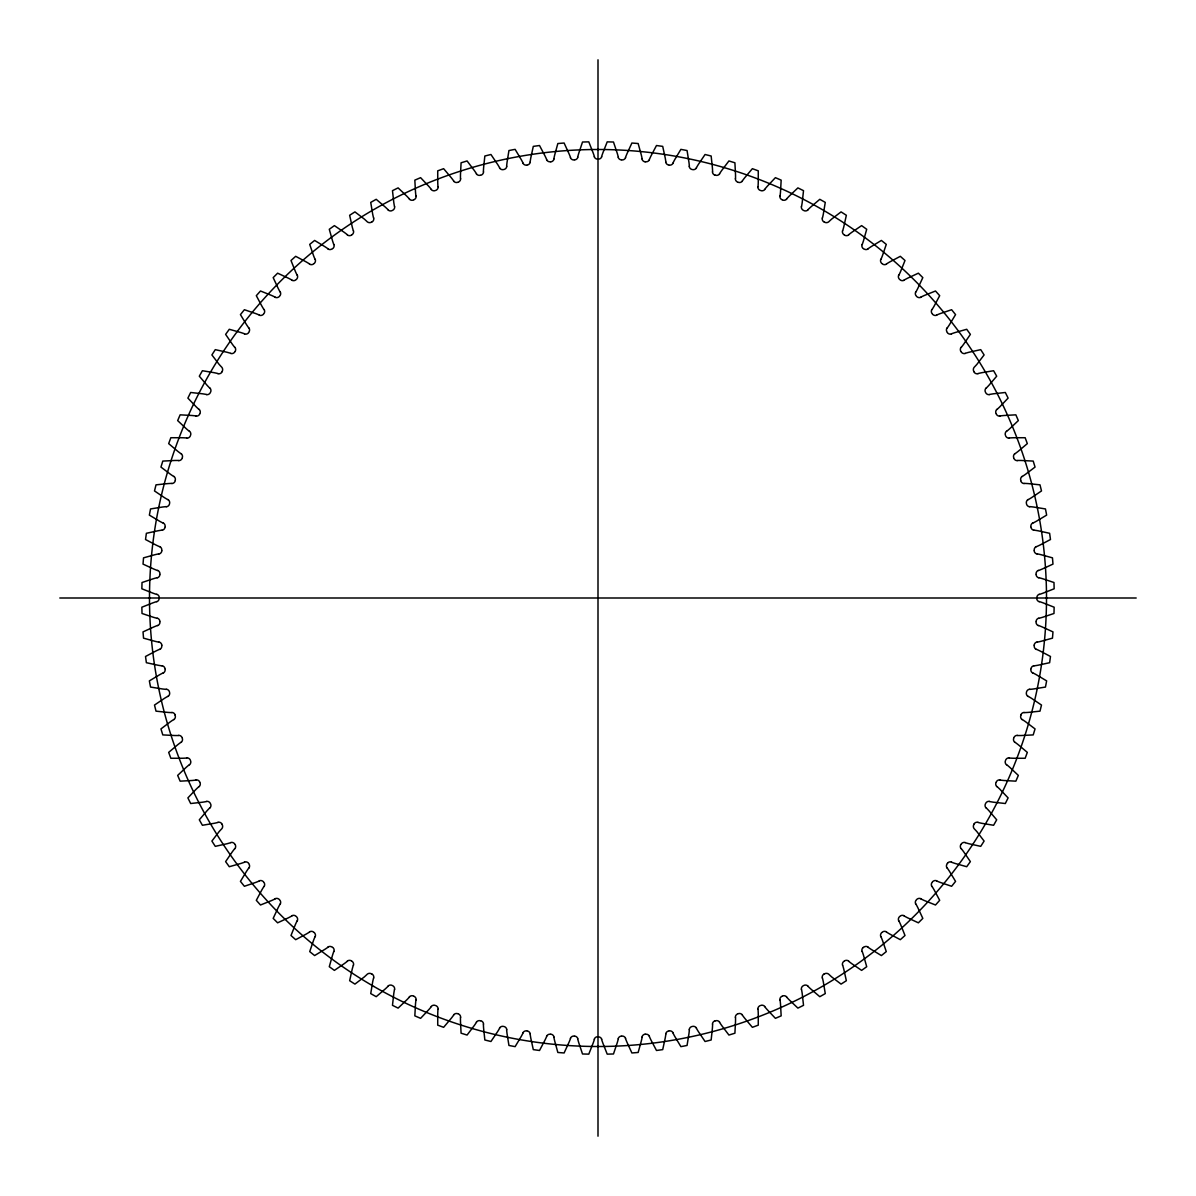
<?xml version="1.0" encoding="UTF-8"?>
<svg xmlns="http://www.w3.org/2000/svg" width="1196" height="1196" viewBox="0 0 1196 1196"><rect width="100%" height="100%" fill="white"/><g stroke="black" fill="none" stroke-linecap="round" stroke-linejoin="round"><path stroke-width="1.5" d="M161.729 550.623L161.774 550.265A3.708 3.708 0 0 0 159.786 546.587M1034.301 645.152L1034.241 645.586A3.708 3.708 0 0 0 1036.214 649.413M175.214 480.388L175.244 480.314A3.708 3.708 0 0 0 173.883 476.367M1020.921 715.118L1020.756 715.686A3.708 3.708 0 0 0 1022.117 719.633M222.052 371.627L222.127 371.508A3.708 3.708 0 0 0 221.873 367.336A138.766 138.766 0 0 1 219.152 364.421L211.901 354.943L213.023 353.164L215.28 349.651L226.941 352.237A138.766 138.766 0 0 1 230.768 353.313M974.172 823.984L973.873 824.493A3.708 3.708 0 0 0 974.127 828.664A138.766 138.766 0 0 1 976.848 831.579L984.099 841.057L982.977 842.836L980.72 846.349L969.059 843.763A138.766 138.766 0 0 1 965.232 842.687M248.693 332.368L248.828 332.189A3.708 3.708 0 0 0 249.022 328.018M947.531 863.333L947.172 863.811A3.708 3.708 0 0 0 946.978 867.982M863.333 947.531L863.811 947.172A3.708 3.708 0 0 1 867.982 946.978M332.368 248.693L332.189 248.828A3.708 3.708 0 0 1 328.018 249.022M823.984 974.172L824.493 973.873A3.708 3.708 0 0 1 828.664 974.127A138.766 138.766 0 0 0 831.579 976.848L841.057 984.099L842.836 982.977L846.349 980.72L843.763 969.059A138.766 138.766 0 0 0 842.687 965.232M371.627 222.052L371.508 222.127A3.708 3.708 0 0 1 367.336 221.873A138.766 138.766 0 0 0 364.421 219.152L354.943 211.901L353.164 213.023L349.651 215.28L352.237 226.941A138.766 138.766 0 0 0 353.313 230.768M715.118 1020.921L715.686 1020.756A3.708 3.708 0 0 1 719.633 1022.117M480.388 175.214L480.314 175.244A3.708 3.708 0 0 1 476.367 173.883M645.152 1034.301L645.735 1034.226A3.708 3.708 0 0 1 649.413 1036.214M550.623 161.729L550.414 161.759A3.708 3.708 0 0 1 546.587 159.786M598.224 159.173L598.299 159.158A3.708 3.708 0 0 0 601.738 156.796M597.925 159.173L597.701 159.158A3.708 3.708 0 0 1 594.263 156.796M59.8 598L1136.2 598M550.474 1034.256L550.414 1034.241A3.708 3.708 0 0 0 546.587 1036.214M645.152 161.699L645.735 161.774A3.708 3.708 0 0 0 649.413 159.786M480.523 1020.816L480.314 1020.756A3.708 3.708 0 0 0 476.367 1022.117M715.253 175.124L715.686 175.244A3.708 3.708 0 0 0 719.633 173.883M824.373 222.052L824.493 222.127A3.708 3.708 0 0 0 828.664 221.873A138.766 138.766 0 0 1 831.579 219.152L841.057 211.901L842.836 213.023L846.349 215.28L843.763 226.941A138.766 138.766 0 0 1 842.687 230.768M371.762 974.022L371.508 973.873A3.708 3.708 0 0 0 367.336 974.127A138.766 138.766 0 0 1 364.421 976.848L354.943 984.099L353.164 982.977L349.651 980.72L352.237 969.059A138.766 138.766 0 0 1 353.313 965.232M863.572 248.648L863.811 248.828A3.708 3.708 0 0 0 867.982 249.022M332.428 947.352L332.189 947.172A3.708 3.708 0 0 0 328.018 946.978M947.352 332.428L947.172 332.189A3.708 3.708 0 0 1 946.978 328.018M248.648 863.572L248.828 863.811A3.708 3.708 0 0 1 249.022 867.982M973.948 371.627L973.873 371.508A3.708 3.708 0 0 1 974.127 367.336A138.766 138.766 0 0 0 976.848 364.421L984.099 354.943L982.977 353.164L980.72 349.651L969.059 352.237A138.766 138.766 0 0 0 965.232 353.313M221.978 824.238L222.127 824.493A3.708 3.708 0 0 1 221.873 828.664A138.766 138.766 0 0 0 219.152 831.579L211.901 841.057L213.023 842.836L215.28 846.349L226.941 843.763A138.766 138.766 0 0 0 230.768 842.687M175.079 715.118L175.244 715.686A3.708 3.708 0 0 1 173.883 719.633M1020.816 480.523L1020.756 480.314A3.708 3.708 0 0 1 1022.117 476.367M161.699 645.152L161.774 645.735A3.708 3.708 0 0 1 159.786 649.413M1034.256 550.474L1034.241 550.414A3.708 3.708 0 0 1 1036.214 546.587M598 59.8L598 1136.2M1006.479 764.782A3.708 3.708 0 0 1 1005.432 760.656M1006.613 764.633A138.766 138.766 0 0 1 1009.648 767.204L1018.334 775.397L1017.512 777.325L1015.853 781.167L1003.937 780.495A138.766 138.766 0 0 1 999.976 780.061M1005.657 760.103A3.708 3.708 0 0 1 1009.245 757.83M1009.245 758.025A138.766 138.766 0 0 0 1013.221 758.249L1025.151 758.279L1025.884 756.306L1027.319 752.374L1018.2 744.674A138.766 138.766 0 0 0 1015.03 742.268M1014.911 742.417A3.708 3.708 0 0 1 1013.655 738.366M1013.834 737.797A3.708 3.708 0 0 1 1017.303 735.331M1017.303 735.525A138.766 138.766 0 0 0 1021.279 735.525L1033.209 734.912L1033.822 732.909L1035.048 728.917L1025.525 721.711A138.766 138.766 0 0 0 1022.236 719.484M1020.801 715.073A3.708 3.708 0 0 1 1024.12 712.427M1024.135 712.622A138.766 138.766 0 0 0 1028.112 712.412L1039.982 711.157L1040.49 709.123L1041.492 705.057L1031.595 698.374A138.766 138.766 0 0 0 1028.186 696.326M1028.082 696.491A3.708 3.708 0 0 1 1026.392 692.604M1026.512 692.021A3.708 3.708 0 0 1 1029.696 689.195M1029.711 689.389A138.766 138.766 0 0 0 1033.673 688.956L1045.454 687.057L1045.857 685.009L1046.635 680.883L1036.394 674.753A138.766 138.766 0 0 0 1032.881 672.9M1032.791 673.064A3.708 3.708 0 0 1 1030.877 669.267M1030.982 668.684A3.708 3.708 0 0 1 1034.002 665.694M1034.032 665.873A138.766 138.766 0 0 0 1037.949 665.245L1049.625 662.704L1049.909 660.626L1050.477 656.484L1039.907 650.908A138.766 138.766 0 0 0 1036.289 649.249M1034.166 645.137A3.708 3.708 0 0 1 1037.022 641.983M1037.067 642.177A138.766 138.766 0 0 0 1040.954 641.325L1052.465 638.156L1052.644 636.063L1052.973 631.892L1042.12 626.913A138.766 138.766 0 0 0 1038.427 625.448M1038.352 625.613A3.708 3.708 0 0 1 1036.05 622.055M1036.08 621.457A3.708 3.708 0 0 1 1038.756 618.153M1038.816 618.332A138.766 138.766 0 0 0 1042.643 617.271L1053.975 613.488L1054.035 611.395L1054.139 607.209L1043.032 602.829A138.766 138.766 0 0 0 1039.264 601.558M1039.204 601.738A3.708 3.708 0 0 1 1036.708 598.299L1036.842 597.701A3.708 3.708 0 0 1 1039.204 594.263M1039.264 594.442A138.766 138.766 0 0 0 1043.032 593.171L1054.139 588.791L1054.095 586.698L1053.975 582.512L1042.643 578.729A138.766 138.766 0 0 0 1038.816 577.668M1038.756 577.847A3.708 3.708 0 0 1 1036.08 574.543M1036.05 573.945A3.708 3.708 0 0 1 1038.352 570.387M1038.427 570.552A138.766 138.766 0 0 0 1042.12 569.087L1052.973 564.108L1052.809 562.015L1052.465 557.844L1040.954 554.675A138.766 138.766 0 0 0 1037.067 553.823M1037.022 554.017A3.708 3.708 0 0 1 1034.166 550.863M1036.289 546.751A138.766 138.766 0 0 0 1039.907 545.092L1050.477 539.516L1050.193 537.452L1049.625 533.296L1037.949 530.755A138.766 138.766 0 0 0 1034.032 530.127M1034.002 530.306A3.708 3.708 0 0 1 1030.982 527.316M1030.877 526.733A3.708 3.708 0 0 1 1032.791 522.936M1032.881 523.101A138.766 138.766 0 0 0 1036.394 521.247L1046.635 515.117L1046.261 513.054L1045.454 508.943L1033.673 507.044A138.766 138.766 0 0 0 1029.711 506.611M1029.696 506.805A3.708 3.708 0 0 1 1026.512 503.979M1026.392 503.396A3.708 3.708 0 0 1 1028.082 499.509M1028.186 499.674A138.766 138.766 0 0 0 1031.595 497.626L1041.492 490.943L1040.998 488.91L1039.982 484.843L1028.112 483.588A138.766 138.766 0 0 0 1024.135 483.378M1024.12 483.573A3.708 3.708 0 0 1 1020.801 480.927M1022.236 476.516A138.766 138.766 0 0 0 1025.525 474.289L1035.048 467.083L1034.435 465.08L1033.209 461.088L1021.279 460.475A138.766 138.766 0 0 0 1017.303 460.475M1017.303 460.669A3.708 3.708 0 0 1 1013.834 458.203M1013.655 457.634A3.708 3.708 0 0 1 1014.911 453.583M1015.03 453.733A138.766 138.766 0 0 0 1018.2 451.326L1027.319 443.626L1026.602 441.653L1025.151 437.721L1013.221 437.751A138.766 138.766 0 0 0 1009.245 437.975M1009.245 438.17A3.708 3.708 0 0 1 1005.657 435.897M1005.432 435.344A3.708 3.708 0 0 1 1006.479 431.218M1006.613 431.367A138.766 138.766 0 0 0 1009.648 428.796L1018.334 420.603L1017.512 418.675L1015.853 414.833L1003.937 415.505A138.766 138.766 0 0 0 999.976 415.939M999.991 416.133A3.708 3.708 0 0 1 996.283 414.055M996.029 413.517A3.708 3.708 0 0 1 996.851 409.346M996.986 409.495A138.766 138.766 0 0 0 999.886 406.76L1008.108 398.104L1007.196 396.235L1005.328 392.482L993.457 393.798A138.766 138.766 0 0 0 989.526 394.456M989.555 394.635A3.708 3.708 0 0 1 985.743 392.766M985.459 392.243A3.708 3.708 0 0 1 986.057 388.042M986.192 388.162A138.766 138.766 0 0 0 988.943 385.276L996.687 376.202L995.67 374.378L993.592 370.73L981.826 372.689A138.766 138.766 0 0 0 977.939 373.556M977.969 373.735A3.708 3.708 0 0 1 974.067 372.076M965.277 353.493A3.708 3.708 0 0 1 961.285 352.043M960.941 351.564A3.708 3.708 0 0 1 961.076 347.303M961.24 347.423A138.766 138.766 0 0 0 963.647 344.254L970.375 334.387L969.164 332.682L966.712 329.289L955.215 332.518A138.766 138.766 0 0 0 951.433 333.789M951.493 333.968A3.708 3.708 0 0 1 947.426 332.742M947.142 328.123A138.766 138.766 0 0 0 949.37 324.834L955.559 314.623L954.244 312.978L951.612 309.719L940.31 313.561A138.766 138.766 0 0 0 936.618 315.041M936.692 315.221A3.708 3.708 0 0 1 932.566 314.219M932.177 313.756A3.708 3.708 0 0 1 931.848 309.525M932.013 309.615A138.766 138.766 0 0 0 934.076 306.206L939.682 295.681L938.292 294.111L935.496 291.002L924.418 295.442A138.766 138.766 0 0 0 920.8 297.131M920.875 297.296A3.708 3.708 0 0 1 916.704 296.518M916.3 296.085A3.708 3.708 0 0 1 915.747 291.869M915.912 291.959A138.766 138.766 0 0 0 917.781 288.445L922.819 277.622L921.339 276.141L918.379 273.181L907.555 278.22A138.766 138.766 0 0 0 904.041 280.088M904.131 280.253A3.708 3.708 0 0 1 899.915 279.7M899.482 279.296A3.708 3.708 0 0 1 898.704 275.125M898.869 275.2A138.766 138.766 0 0 0 900.558 271.582L904.998 260.504L903.443 259.098L900.319 256.318L889.794 261.924A138.766 138.766 0 0 0 886.385 263.987M886.475 264.152A3.708 3.708 0 0 1 882.244 263.823M881.781 263.434A3.708 3.708 0 0 1 880.779 259.308M880.959 259.382A138.766 138.766 0 0 0 882.439 255.69L886.281 244.388L884.651 243.057L881.377 240.441L871.166 246.63A138.766 138.766 0 0 0 867.877 248.858M863.258 248.574A3.708 3.708 0 0 1 862.032 244.507M862.211 244.567A138.766 138.766 0 0 0 863.482 240.785L866.711 229.288L865.007 228.062L861.613 225.625L851.746 232.353A138.766 138.766 0 0 0 848.577 234.76M848.697 234.924A3.708 3.708 0 0 1 844.436 235.059M843.957 234.715A3.708 3.708 0 0 1 842.507 230.723M823.924 221.933A3.708 3.708 0 0 1 822.265 218.031M822.444 218.061A138.766 138.766 0 0 0 823.311 214.174L825.27 202.408L823.446 201.362L819.798 199.313L810.724 207.058A138.766 138.766 0 0 0 807.838 209.808M807.958 209.943A3.708 3.708 0 0 1 803.757 210.541M803.234 210.257A3.708 3.708 0 0 1 801.365 206.445M801.544 206.474A138.766 138.766 0 0 0 802.202 202.543L803.518 190.672L801.649 189.745L797.896 187.892L789.24 196.114A138.766 138.766 0 0 0 786.505 199.014M786.654 199.149A3.708 3.708 0 0 1 782.483 199.971M781.945 199.717A3.708 3.708 0 0 1 779.867 196.009M780.061 196.024A138.766 138.766 0 0 0 780.495 192.063L781.167 180.148L779.239 179.31L775.397 177.666L767.204 186.352A138.766 138.766 0 0 0 764.633 189.387M764.782 189.521A3.708 3.708 0 0 1 760.656 190.568M760.103 190.343A3.708 3.708 0 0 1 757.83 186.755M758.025 186.755A138.766 138.766 0 0 0 758.249 182.779L758.279 170.849L756.306 170.116L752.374 168.681L744.674 177.8A138.766 138.766 0 0 0 742.268 180.97M742.417 181.089A3.708 3.708 0 0 1 738.366 182.345M737.797 182.166A3.708 3.708 0 0 1 735.331 178.697M735.525 178.697A138.766 138.766 0 0 0 735.525 174.721L734.912 162.791L732.909 162.178L728.917 160.952L721.711 170.475A138.766 138.766 0 0 0 719.484 173.764M715.073 175.199A3.708 3.708 0 0 1 712.427 171.88M712.622 171.865A138.766 138.766 0 0 0 712.412 167.889L711.157 156.018L709.123 155.51L705.057 154.508L698.374 164.405A138.766 138.766 0 0 0 696.326 167.814M696.491 167.918A3.708 3.708 0 0 1 692.604 169.608M692.021 169.488A3.708 3.708 0 0 1 689.195 166.304M689.389 166.289A138.766 138.766 0 0 0 688.956 162.327L687.057 150.547L685.009 150.143L680.883 149.365L674.753 159.606A138.766 138.766 0 0 0 672.9 163.119M673.064 163.209A3.708 3.708 0 0 1 669.267 165.123M668.684 165.018A3.708 3.708 0 0 1 665.694 161.998M665.873 161.968A138.766 138.766 0 0 0 665.245 158.051L662.704 146.375L660.626 146.091L656.484 145.523L650.908 156.093A138.766 138.766 0 0 0 649.249 159.711M645.137 161.834A3.708 3.708 0 0 1 641.983 158.978M642.177 158.933A138.766 138.766 0 0 0 641.325 155.046L638.156 143.535L636.063 143.356L631.892 143.027L626.913 153.88A138.766 138.766 0 0 0 625.448 157.573M625.613 157.648A3.708 3.708 0 0 1 622.055 159.95M621.457 159.92A3.708 3.708 0 0 1 618.153 157.244M618.332 157.184A138.766 138.766 0 0 0 617.271 153.357L613.488 142.025L611.395 141.965L607.209 141.861L602.829 152.968A138.766 138.766 0 0 0 601.558 156.736M594.442 156.736A138.766 138.766 0 0 0 593.171 152.968L588.791 141.861L586.698 141.905L582.512 142.025L578.729 153.357A138.766 138.766 0 0 0 577.668 157.184M577.847 157.244A3.708 3.708 0 0 1 574.543 159.92M573.945 159.95A3.708 3.708 0 0 1 570.387 157.648M570.552 157.573A138.766 138.766 0 0 0 569.087 153.88L564.108 143.027L562.015 143.191L557.844 143.535L554.675 155.046A138.766 138.766 0 0 0 553.823 158.933M554.017 158.978A3.708 3.708 0 0 1 550.863 161.834M546.751 159.711A138.766 138.766 0 0 0 545.092 156.093L539.516 145.523L537.452 145.807L533.296 146.375L530.755 158.051A138.766 138.766 0 0 0 530.127 161.968M530.306 161.998A3.708 3.708 0 0 1 527.316 165.018M526.733 165.123A3.708 3.708 0 0 1 522.936 163.209M523.101 163.119A138.766 138.766 0 0 0 521.247 159.606L515.117 149.365L513.054 149.739L508.943 150.547L507.044 162.327A138.766 138.766 0 0 0 506.611 166.289M506.805 166.304A3.708 3.708 0 0 1 503.979 169.488M503.396 169.608A3.708 3.708 0 0 1 499.509 167.918M499.674 167.814A138.766 138.766 0 0 0 497.626 164.405L490.943 154.508L488.91 155.002L484.843 156.018L483.588 167.889A138.766 138.766 0 0 0 483.378 171.865M483.573 171.88A3.708 3.708 0 0 1 480.927 175.199M476.516 173.764A138.766 138.766 0 0 0 474.289 170.475L467.083 160.952L465.08 161.565L461.088 162.791L460.475 174.721A138.766 138.766 0 0 0 460.475 178.697M460.669 178.697A3.708 3.708 0 0 1 458.203 182.166M457.634 182.345A3.708 3.708 0 0 1 453.583 181.089M453.733 180.97A138.766 138.766 0 0 0 451.326 177.8L443.626 168.681L441.653 169.398L437.721 170.849L437.751 182.779A138.766 138.766 0 0 0 437.975 186.755M438.17 186.755A3.708 3.708 0 0 1 435.897 190.343M435.344 190.568A3.708 3.708 0 0 1 431.218 189.521M431.367 189.387A138.766 138.766 0 0 0 428.796 186.352L420.603 177.666L418.675 178.488L414.833 180.148L415.505 192.063A138.766 138.766 0 0 0 415.939 196.024M416.133 196.009A3.708 3.708 0 0 1 414.055 199.717M413.517 199.971A3.708 3.708 0 0 1 409.346 199.149M409.495 199.014A138.766 138.766 0 0 0 406.76 196.114L398.104 187.892L396.235 188.804L392.482 190.672L393.798 202.543A138.766 138.766 0 0 0 394.456 206.474M394.635 206.445A3.708 3.708 0 0 1 392.766 210.257M392.243 210.541A3.708 3.708 0 0 1 388.042 209.943M388.162 209.808A138.766 138.766 0 0 0 385.276 207.058L376.202 199.313L374.378 200.33L370.73 202.408L372.689 214.174A138.766 138.766 0 0 0 373.556 218.061M373.735 218.031A3.708 3.708 0 0 1 372.076 221.933M353.493 230.723A3.708 3.708 0 0 1 352.043 234.715M351.564 235.059A3.708 3.708 0 0 1 347.303 234.924M347.423 234.76A138.766 138.766 0 0 0 344.254 232.353L334.387 225.625L332.682 226.836L329.289 229.288L332.518 240.785A138.766 138.766 0 0 0 333.789 244.567M333.968 244.507A3.708 3.708 0 0 1 332.742 248.574M328.123 248.858A138.766 138.766 0 0 0 324.834 246.63L314.623 240.441L312.978 241.756L309.719 244.388L313.561 255.69A138.766 138.766 0 0 0 315.041 259.382M315.221 259.308A3.708 3.708 0 0 1 314.219 263.434M313.756 263.823A3.708 3.708 0 0 1 309.525 264.152M309.615 263.987A138.766 138.766 0 0 0 306.206 261.924L295.681 256.318L294.111 257.708L291.002 260.504L295.442 271.582A138.766 138.766 0 0 0 297.131 275.2M297.296 275.125A3.708 3.708 0 0 1 296.518 279.296M296.085 279.7A3.708 3.708 0 0 1 291.869 280.253M291.959 280.088A138.766 138.766 0 0 0 288.445 278.22L277.622 273.181L276.141 274.661L273.181 277.622L278.22 288.445A138.766 138.766 0 0 0 280.088 291.959M280.253 291.869A3.708 3.708 0 0 1 279.7 296.085M279.296 296.518A3.708 3.708 0 0 1 275.125 297.296M275.2 297.131A138.766 138.766 0 0 0 271.582 295.442L260.504 291.002L259.098 292.557L256.318 295.681L261.924 306.206A138.766 138.766 0 0 0 263.987 309.615M264.152 309.525A3.708 3.708 0 0 1 263.823 313.756M263.434 314.219A3.708 3.708 0 0 1 259.308 315.221M259.382 315.041A138.766 138.766 0 0 0 255.69 313.561L244.388 309.719L243.057 311.349L240.441 314.623L246.63 324.834A138.766 138.766 0 0 0 248.858 328.123M248.574 332.742A3.708 3.708 0 0 1 244.507 333.968M244.567 333.789A138.766 138.766 0 0 0 240.785 332.518L229.288 329.289L228.062 330.993L225.625 334.387L232.353 344.254A138.766 138.766 0 0 0 234.76 347.423M234.924 347.303A3.708 3.708 0 0 1 235.059 351.564M234.715 352.043A3.708 3.708 0 0 1 230.723 353.493M221.933 372.076A3.708 3.708 0 0 1 218.031 373.735M218.061 373.556A138.766 138.766 0 0 0 214.174 372.689L202.408 370.73L201.362 372.554L199.313 376.202L207.058 385.276A138.766 138.766 0 0 0 209.808 388.162M209.943 388.042A3.708 3.708 0 0 1 210.541 392.243M210.257 392.766A3.708 3.708 0 0 1 206.445 394.635M206.474 394.456A138.766 138.766 0 0 0 202.543 393.798L190.672 392.482L189.745 394.351L187.892 398.104L196.114 406.76A138.766 138.766 0 0 0 199.014 409.495M199.149 409.346A3.708 3.708 0 0 1 199.971 413.517M199.717 414.055A3.708 3.708 0 0 1 196.009 416.133M196.024 415.939A138.766 138.766 0 0 0 192.063 415.505L180.148 414.833L179.31 416.761L177.666 420.603L186.352 428.796A138.766 138.766 0 0 0 189.387 431.367M189.521 431.218A3.708 3.708 0 0 1 190.568 435.344M190.343 435.897A3.708 3.708 0 0 1 186.755 438.17M186.755 437.975A138.766 138.766 0 0 0 182.779 437.751L170.849 437.721L170.116 439.694L168.681 443.626L177.8 451.326A138.766 138.766 0 0 0 180.97 453.733M181.089 453.583A3.708 3.708 0 0 1 182.345 457.634M182.166 458.203A3.708 3.708 0 0 1 178.697 460.669M178.697 460.475A138.766 138.766 0 0 0 174.721 460.475L162.791 461.088L162.178 463.091L160.952 467.083L170.475 474.289A138.766 138.766 0 0 0 173.764 476.516M175.199 480.927A3.708 3.708 0 0 1 171.88 483.573M171.865 483.378A138.766 138.766 0 0 0 167.889 483.588L156.018 484.843L155.51 486.877L154.508 490.943L164.405 497.626A138.766 138.766 0 0 0 167.814 499.674M167.918 499.509A3.708 3.708 0 0 1 169.608 503.396M169.488 503.979A3.708 3.708 0 0 1 166.304 506.805M166.289 506.611A138.766 138.766 0 0 0 162.327 507.044L150.547 508.943L150.143 510.991L149.365 515.117L159.606 521.247A138.766 138.766 0 0 0 163.119 523.101M163.209 522.936A3.708 3.708 0 0 1 165.123 526.733M165.018 527.316A3.708 3.708 0 0 1 161.998 530.306M161.968 530.127A138.766 138.766 0 0 0 158.051 530.755L146.375 533.296L146.091 535.374L145.523 539.516L156.093 545.092A138.766 138.766 0 0 0 159.711 546.751M161.834 550.863A3.708 3.708 0 0 1 158.978 554.017M158.933 553.823A138.766 138.766 0 0 0 155.046 554.675L143.535 557.844L143.356 559.937L143.027 564.108L153.88 569.087A138.766 138.766 0 0 0 157.573 570.552M157.648 570.387A3.708 3.708 0 0 1 159.95 573.945M159.92 574.543A3.708 3.708 0 0 1 157.244 577.847M157.184 577.668A138.766 138.766 0 0 0 153.357 578.729L142.025 582.512L141.965 584.605L141.861 588.791L152.968 593.171A138.766 138.766 0 0 0 156.736 594.442M156.796 594.263A3.708 3.708 0 0 1 159.292 597.701L159.158 598.299A3.708 3.708 0 0 1 156.796 601.738M156.736 601.558A138.766 138.766 0 0 0 152.968 602.829L141.861 607.209L141.905 609.302L142.025 613.488L153.357 617.271A138.766 138.766 0 0 0 157.184 618.332M157.244 618.153A3.708 3.708 0 0 1 159.92 621.457M159.95 622.055A3.708 3.708 0 0 1 157.648 625.613M157.573 625.448A138.766 138.766 0 0 0 153.88 626.913L143.027 631.892L143.191 633.985L143.535 638.156L155.046 641.325A138.766 138.766 0 0 0 158.933 642.177M158.978 641.983A3.708 3.708 0 0 1 161.834 645.137M159.711 649.249A138.766 138.766 0 0 0 156.093 650.908L145.523 656.484L145.807 658.548L146.375 662.704L158.051 665.245A138.766 138.766 0 0 0 161.968 665.873M161.998 665.694A3.708 3.708 0 0 1 165.018 668.684M165.123 669.267A3.708 3.708 0 0 1 163.209 673.064M163.119 672.9A138.766 138.766 0 0 0 159.606 674.753L149.365 680.883L149.739 682.946L150.547 687.057L162.327 688.956A138.766 138.766 0 0 0 166.289 689.389M166.304 689.195A3.708 3.708 0 0 1 169.488 692.021M169.608 692.604A3.708 3.708 0 0 1 167.918 696.491M167.814 696.326A138.766 138.766 0 0 0 164.405 698.374L154.508 705.057L155.002 707.09L156.018 711.157L167.889 712.412A138.766 138.766 0 0 0 171.865 712.622M171.88 712.427A3.708 3.708 0 0 1 175.199 715.073M173.764 719.484A138.766 138.766 0 0 0 170.475 721.711L160.952 728.917L161.565 730.92L162.791 734.912L174.721 735.525A138.766 138.766 0 0 0 178.697 735.525M178.697 735.331A3.708 3.708 0 0 1 182.166 737.797M182.345 738.366A3.708 3.708 0 0 1 181.089 742.417M180.97 742.268A138.766 138.766 0 0 0 177.8 744.674L168.681 752.374L169.398 754.347L170.849 758.279L182.779 758.249A138.766 138.766 0 0 0 186.755 758.025M186.755 757.83A3.708 3.708 0 0 1 190.343 760.103M190.568 760.656A3.708 3.708 0 0 1 189.521 764.782M189.387 764.633A138.766 138.766 0 0 0 186.352 767.204L177.666 775.397L178.488 777.325L180.148 781.167L192.063 780.495A138.766 138.766 0 0 0 196.024 780.061M196.009 779.867A3.708 3.708 0 0 1 199.717 781.945M199.971 782.483A3.708 3.708 0 0 1 199.149 786.654M199.014 786.505A138.766 138.766 0 0 0 196.114 789.24L187.892 797.896L188.804 799.765L190.672 803.518L202.543 802.202A138.766 138.766 0 0 0 206.474 801.544M206.445 801.365A3.708 3.708 0 0 1 210.257 803.234M210.541 803.757A3.708 3.708 0 0 1 209.943 807.958M209.808 807.838A138.766 138.766 0 0 0 207.058 810.724L199.313 819.798L200.33 821.622L202.408 825.27L214.174 823.311A138.766 138.766 0 0 0 218.061 822.444M218.031 822.265A3.708 3.708 0 0 1 221.933 823.924M230.723 842.507A3.708 3.708 0 0 1 234.715 843.957M235.059 844.436A3.708 3.708 0 0 1 234.924 848.697M234.76 848.577A138.766 138.766 0 0 0 232.353 851.746L225.625 861.613L226.836 863.318L229.288 866.711L240.785 863.482A138.766 138.766 0 0 0 244.567 862.211M244.507 862.032A3.708 3.708 0 0 1 248.574 863.258M248.858 867.877A138.766 138.766 0 0 0 246.63 871.166L240.441 881.377L241.756 883.022L244.388 886.281L255.69 882.439A138.766 138.766 0 0 0 259.382 880.959M259.308 880.779A3.708 3.708 0 0 1 263.434 881.781M263.823 882.244A3.708 3.708 0 0 1 264.152 886.475M263.987 886.385A138.766 138.766 0 0 0 261.924 889.794L256.318 900.319L257.708 901.889L260.504 904.998L271.582 900.558A138.766 138.766 0 0 0 275.2 898.869M275.125 898.704A3.708 3.708 0 0 1 279.296 899.482M279.7 899.915A3.708 3.708 0 0 1 280.253 904.131M280.088 904.041A138.766 138.766 0 0 0 278.22 907.555L273.181 918.379L274.661 919.859L277.622 922.819L288.445 917.781A138.766 138.766 0 0 0 291.959 915.912M291.869 915.747A3.708 3.708 0 0 1 296.085 916.3M296.518 916.704A3.708 3.708 0 0 1 297.296 920.875M297.131 920.8A138.766 138.766 0 0 0 295.442 924.418L291.002 935.496L292.557 936.902L295.681 939.682L306.206 934.076A138.766 138.766 0 0 0 309.615 932.013M309.525 931.848A3.708 3.708 0 0 1 313.756 932.177M314.219 932.566A3.708 3.708 0 0 1 315.221 936.692M315.041 936.618A138.766 138.766 0 0 0 313.561 940.31L309.719 951.612L311.349 952.943L314.623 955.559L324.834 949.37A138.766 138.766 0 0 0 328.123 947.142M332.742 947.426A3.708 3.708 0 0 1 333.968 951.493M333.789 951.433A138.766 138.766 0 0 0 332.518 955.215L329.289 966.712L330.993 967.938L334.387 970.375L344.254 963.647A138.766 138.766 0 0 0 347.423 961.24M347.303 961.076A3.708 3.708 0 0 1 351.564 960.941M352.043 961.285A3.708 3.708 0 0 1 353.493 965.277M372.076 974.067A3.708 3.708 0 0 1 373.735 977.969M373.556 977.939A138.766 138.766 0 0 0 372.689 981.826L370.73 993.592L372.554 994.638L376.202 996.687L385.276 988.943A138.766 138.766 0 0 0 388.162 986.192M388.042 986.057A3.708 3.708 0 0 1 392.243 985.459M392.766 985.743A3.708 3.708 0 0 1 394.635 989.555M394.456 989.526A138.766 138.766 0 0 0 393.798 993.457L392.482 1005.328L394.351 1006.255L398.104 1008.108L406.76 999.886A138.766 138.766 0 0 0 409.495 996.986M409.346 996.851A3.708 3.708 0 0 1 413.517 996.029M414.055 996.283A3.708 3.708 0 0 1 416.133 999.991M415.939 999.976A138.766 138.766 0 0 0 415.505 1003.937L414.833 1015.853L416.761 1016.69L420.603 1018.334L428.796 1009.648A138.766 138.766 0 0 0 431.367 1006.613M431.218 1006.479A3.708 3.708 0 0 1 435.344 1005.432M435.897 1005.657A3.708 3.708 0 0 1 438.17 1009.245M437.975 1009.245A138.766 138.766 0 0 0 437.751 1013.221L437.721 1025.151L439.694 1025.884L443.626 1027.319L451.326 1018.2A138.766 138.766 0 0 0 453.733 1015.03M453.583 1014.911A3.708 3.708 0 0 1 457.634 1013.655M458.203 1013.834A3.708 3.708 0 0 1 460.669 1017.303M460.475 1017.303A138.766 138.766 0 0 0 460.475 1021.279L461.088 1033.209L463.091 1033.822L467.083 1035.048L474.289 1025.525A138.766 138.766 0 0 0 476.516 1022.236M480.927 1020.801A3.708 3.708 0 0 1 483.573 1024.12M483.378 1024.135A138.766 138.766 0 0 0 483.588 1028.112L484.843 1039.982L486.877 1040.49L490.943 1041.492L497.626 1031.595A138.766 138.766 0 0 0 499.674 1028.186M499.509 1028.082A3.708 3.708 0 0 1 503.396 1026.392M503.979 1026.512A3.708 3.708 0 0 1 506.805 1029.696M506.611 1029.711A138.766 138.766 0 0 0 507.044 1033.673L508.943 1045.454L510.991 1045.857L515.117 1046.635L521.247 1036.394A138.766 138.766 0 0 0 523.101 1032.881M522.936 1032.791A3.708 3.708 0 0 1 526.733 1030.877M527.316 1030.982A3.708 3.708 0 0 1 530.306 1034.002M530.127 1034.032A138.766 138.766 0 0 0 530.755 1037.949L533.296 1049.625L535.374 1049.909L539.516 1050.477L545.092 1039.907A138.766 138.766 0 0 0 546.751 1036.289M550.863 1034.166A3.708 3.708 0 0 1 554.017 1037.022M553.823 1037.067A138.766 138.766 0 0 0 554.675 1040.954L557.844 1052.465L559.937 1052.644L564.108 1052.973L569.087 1042.12A138.766 138.766 0 0 0 570.552 1038.427M570.387 1038.352A3.708 3.708 0 0 1 573.945 1036.05M574.543 1036.08A3.708 3.708 0 0 1 577.847 1038.756M577.668 1038.816A138.766 138.766 0 0 0 578.729 1042.643L582.512 1053.975L584.605 1054.035L588.791 1054.139L593.171 1043.032A138.766 138.766 0 0 0 594.442 1039.264M594.263 1039.204A3.708 3.708 0 0 1 597.701 1036.708L598.299 1036.842A3.708 3.708 0 0 1 601.738 1039.204M601.558 1039.264A138.766 138.766 0 0 0 602.829 1043.032L607.209 1054.139L609.302 1054.095L613.488 1053.975L617.271 1042.643A138.766 138.766 0 0 0 618.332 1038.816M618.153 1038.756A3.708 3.708 0 0 1 621.457 1036.08M622.055 1036.05A3.708 3.708 0 0 1 625.613 1038.352M625.448 1038.427A138.766 138.766 0 0 0 626.913 1042.12L631.892 1052.973L633.985 1052.809L638.156 1052.465L641.325 1040.954A138.766 138.766 0 0 0 642.177 1037.067M641.983 1037.022A3.708 3.708 0 0 1 645.137 1034.166M649.249 1036.289A138.766 138.766 0 0 0 650.908 1039.907L656.484 1050.477L658.548 1050.193L662.704 1049.625L665.245 1037.949A138.766 138.766 0 0 0 665.873 1034.032M665.694 1034.002A3.708 3.708 0 0 1 668.684 1030.982M669.267 1030.877A3.708 3.708 0 0 1 673.064 1032.791M672.9 1032.881A138.766 138.766 0 0 0 674.753 1036.394L680.883 1046.635L682.946 1046.261L687.057 1045.454L688.956 1033.673A138.766 138.766 0 0 0 689.389 1029.711M689.195 1029.696A3.708 3.708 0 0 1 692.021 1026.512M692.604 1026.392A3.708 3.708 0 0 1 696.491 1028.082M696.326 1028.186A138.766 138.766 0 0 0 698.374 1031.595L705.057 1041.492L707.09 1040.998L711.157 1039.982L712.412 1028.112A138.766 138.766 0 0 0 712.622 1024.135M712.427 1024.12A3.708 3.708 0 0 1 715.073 1020.801M719.484 1022.236A138.766 138.766 0 0 0 721.711 1025.525L728.917 1035.048L730.92 1034.435L734.912 1033.209L735.525 1021.279A138.766 138.766 0 0 0 735.525 1017.303M735.331 1017.303A3.708 3.708 0 0 1 737.797 1013.834M738.366 1013.655A3.708 3.708 0 0 1 742.417 1014.911M742.268 1015.03A138.766 138.766 0 0 0 744.674 1018.2L752.374 1027.319L754.347 1026.602L758.279 1025.151L758.249 1013.221A138.766 138.766 0 0 0 758.025 1009.245M757.83 1009.245A3.708 3.708 0 0 1 760.103 1005.657M760.656 1005.432A3.708 3.708 0 0 1 764.782 1006.479M764.633 1006.613A138.766 138.766 0 0 0 767.204 1009.648L775.397 1018.334L777.325 1017.512L781.167 1015.853L780.495 1003.937A138.766 138.766 0 0 0 780.061 999.976M779.867 999.991A3.708 3.708 0 0 1 781.945 996.283M782.483 996.029A3.708 3.708 0 0 1 786.654 996.851M786.505 996.986A138.766 138.766 0 0 0 789.24 999.886L797.896 1008.108L799.765 1007.196L803.518 1005.328L802.202 993.457A138.766 138.766 0 0 0 801.544 989.526M801.365 989.555A3.708 3.708 0 0 1 803.234 985.743M803.757 985.459A3.708 3.708 0 0 1 807.958 986.057M807.838 986.192A138.766 138.766 0 0 0 810.724 988.943L819.798 996.687L821.622 995.67L825.27 993.592L823.311 981.826A138.766 138.766 0 0 0 822.444 977.939M822.265 977.969A3.708 3.708 0 0 1 823.924 974.067M842.507 965.277A3.708 3.708 0 0 1 843.957 961.285M844.436 960.941A3.708 3.708 0 0 1 848.697 961.076M848.577 961.24A138.766 138.766 0 0 0 851.746 963.647L861.613 970.375L863.318 969.164L866.711 966.712L863.482 955.215A138.766 138.766 0 0 0 862.211 951.433M862.032 951.493A3.708 3.708 0 0 1 863.258 947.426M867.877 947.142A138.766 138.766 0 0 0 871.166 949.37L881.377 955.559L883.022 954.244L886.281 951.612L882.439 940.31A138.766 138.766 0 0 0 880.959 936.618M880.779 936.692A3.708 3.708 0 0 1 881.781 932.566M882.244 932.177A3.708 3.708 0 0 1 886.475 931.848M886.385 932.013A138.766 138.766 0 0 0 889.794 934.076L900.319 939.682L901.889 938.292L904.998 935.496L900.558 924.418A138.766 138.766 0 0 0 898.869 920.8M898.704 920.875A3.708 3.708 0 0 1 899.482 916.704M899.915 916.3A3.708 3.708 0 0 1 904.131 915.747M904.041 915.912A138.766 138.766 0 0 0 907.555 917.781L918.379 922.819L919.859 921.339L922.819 918.379L917.781 907.555A138.766 138.766 0 0 0 915.912 904.041M915.747 904.131A3.708 3.708 0 0 1 916.3 899.915M916.704 899.482A3.708 3.708 0 0 1 920.875 898.704M920.8 898.869A138.766 138.766 0 0 0 924.418 900.558L935.496 904.998L936.902 903.443L939.682 900.319L934.076 889.794A138.766 138.766 0 0 0 932.013 886.385M931.848 886.475A3.708 3.708 0 0 1 932.177 882.244M932.566 881.781A3.708 3.708 0 0 1 936.692 880.779M936.618 880.959A138.766 138.766 0 0 0 940.31 882.439L951.612 886.281L952.943 884.651L955.559 881.377L949.37 871.166A138.766 138.766 0 0 0 947.142 867.877M947.426 863.258A3.708 3.708 0 0 1 951.493 862.032M951.433 862.211A138.766 138.766 0 0 0 955.215 863.482L966.712 866.711L967.938 865.007L970.375 861.613L963.647 851.746A138.766 138.766 0 0 0 961.24 848.577M961.076 848.697A3.708 3.708 0 0 1 960.941 844.436M961.285 843.957A3.708 3.708 0 0 1 965.277 842.507M974.067 823.924A3.708 3.708 0 0 1 977.969 822.265M977.939 822.444A138.766 138.766 0 0 0 981.826 823.311L993.592 825.27L994.638 823.446L996.687 819.798L988.943 810.724A138.766 138.766 0 0 0 986.192 807.838M986.057 807.958A3.708 3.708 0 0 1 985.459 803.757M985.743 803.234A3.708 3.708 0 0 1 989.555 801.365M989.526 801.544A138.766 138.766 0 0 0 993.457 802.202L1005.328 803.518L1006.255 801.649L1008.108 797.896L999.886 789.24A138.766 138.766 0 0 0 996.986 786.505M996.851 786.654A3.708 3.708 0 0 1 996.029 782.483M996.283 781.945A3.708 3.708 0 0 1 999.991 779.867M373.75 986.416A448.5 448.5 0 0 0 1046.5 598A448.5 448.5 0 0 0 373.75 209.584A448.5 448.5 0 0 0 373.75 986.416"/></g></svg>
